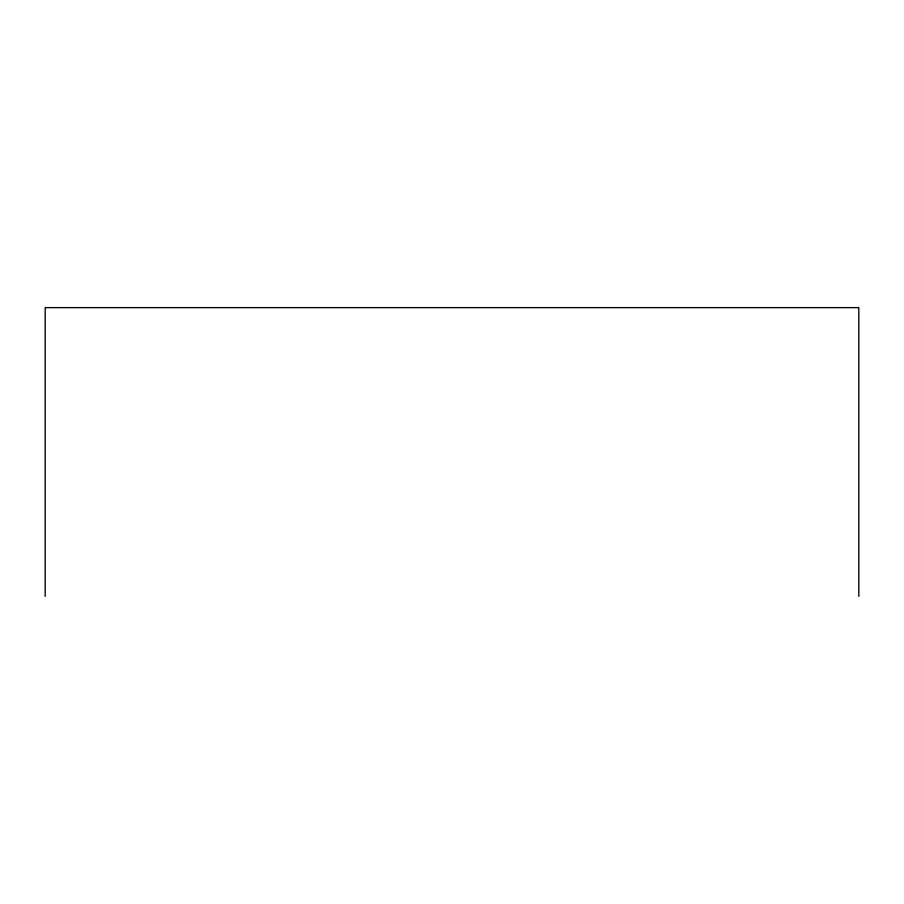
<?xml version="1.0" encoding="UTF-8"?>
<svg xmlns="http://www.w3.org/2000/svg" width="904" height="904" viewBox="0 0 904 904"><rect width="100%" height="100%" fill="white"/><g stroke="black" fill="none" stroke-linecap="round" stroke-linejoin="round"><path stroke-width="1.36" d="M858.8 596.369L858.8 307.631L45.2 307.631L45.2 596.369"/></g></svg>
